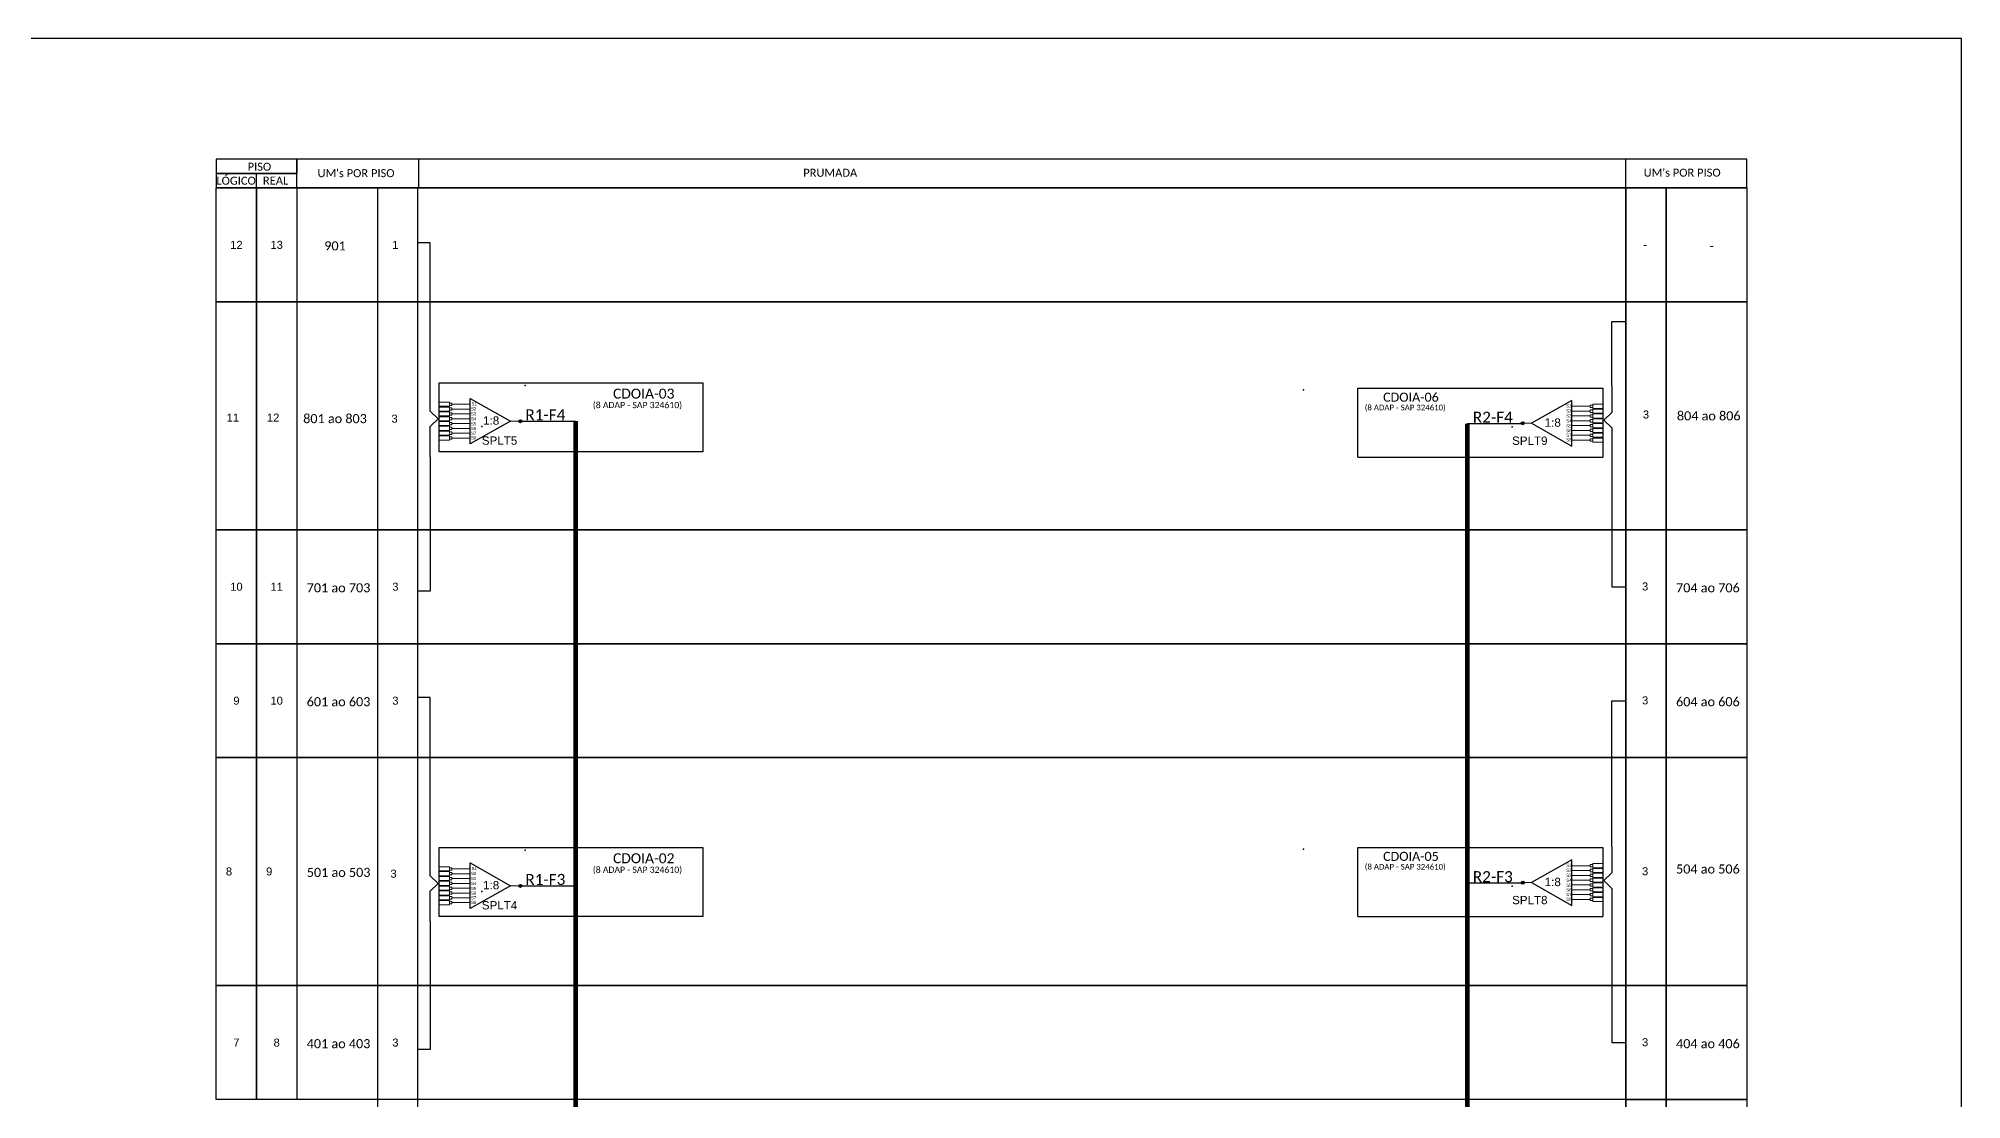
# Model space of a CAD drawing. Header units: metres. Extents: x -834 to 7, y 763 to 1357.
# Drawn here: x -293.1 to 7.3, y 1191.4 to 1357.1 of the extents above; entities that cross this region are included whole.
import ezdxf
from ezdxf.enums import TextEntityAlignment as Align

# ---------------------------------------------------------------- set-up
doc = ezdxf.new("R2010")
doc.units = ezdxf.units.M
doc.styles.add('ARIAL', font='arial.ttf')
doc.styles.add('WMF-Calibri0', font='calibri.ttf')

# ---------------------------------------------------------------- blocks, each defined once
blk = doc.blocks.new('A$C415C251F')
at = {"color": 3}
blk.add_point((0, 0), dxfattribs=at)
blk = doc.blocks.new('LEG_CDOIA8_C-SPLT_ESQ')
at = {"color": 3, "extrusion": (0, 0, -1), "xscale": -1, "zscale": -1}
blk.add_blockref('A$C415C251F', (0, 0), dxfattribs=at)
at = {"color": 1, "style": 'WMF-Calibri0', "flags": 4}
blk.add_attdef('MODELO', text='', height=1.5, dxfattribs=at).set_placement((22.54, -4.54), align=Align.CENTER)
blk.add_attdef('CDO', (21.44, -2.61), '', height=2, dxfattribs=at)
at = {"style": 'ARIAL', "flags": 4}
blk.add_attdef('SPLITAGEM', text='', height=1.5, dxfattribs=at).set_placement((18.61, -12.59), align=Align.CENTER)
blk = doc.blocks.new('SPLITTER_')
blk.add_point((0, 0))
at = {"style": 'ARIAL', "flags": 4}
blk.add_attdef('SPLT', (0, -3.26), '', height=1.5, dxfattribs=at)
blk = doc.blocks.new('SPLT_1-8_SC-APC_ESQ')
at = {"color": 3, "lineweight": 0}
for points in [[(2.41, -3.02), (0, -3.02)], [(2.41, -4), (0, -4)], [(2.41, -4.17), (0, -4.17)], [(2.41, -3.02), (2.41, -4)], [(2.41, -4.17), (2.41, -5.16)], [(2.99, -3.51), (7.37, -3.51)], [(2.41, -5.16), (0, -5.16)], [(2.41, -5.32), (0, -5.32)], [(2.41, -6.31), (0, -6.31)], [(2.41, -6.48), (0, -6.48)], [(2.41, -7.46), (0, -7.46)], [(2.41, -7.63), (0, -7.63)], [(2.41, -8.62), (0, -8.62)], [(2.41, -8.78), (0, -8.78)], [(2.41, -5.32), (2.41, -6.31)], [(2.41, -6.48), (2.41, -7.46)], [(2.41, -7.63), (2.41, -8.62)], [(2.41, -8.78), (2.41, -9.77)], [(7.37, -4.66), (2.99, -4.66)], [(7.37, -5.82), (2.99, -5.82)], [(7.37, -6.97), (2.99, -6.97)], [(7.37, -8.12), (2.99, -8.12)], [(2.41, -9.77), (0, -9.77)], [(2.41, -9.94), (0, -9.94)], [(2.41, -10.92), (0, -10.92)], [(2.41, -11.09), (0, -11.09)], [(2.41, -12.08), (0, -12.08)], [(2.41, -9.94), (2.41, -10.92)], [(2.41, -11.09), (2.41, -12.08)], [(7.37, -9.28), (2.99, -9.28)], [(7.37, -10.43), (2.99, -10.43)], [(7.37, -11.58), (2.99, -11.58)]]:
    blk.add_lwpolyline(points, dxfattribs=at)
for points in [[(2.99, -3.22), (2.41, -3.22), (2.41, -3.8), (2.99, -3.8)], [(2.99, -4.38), (2.41, -4.38), (2.41, -4.95), (2.99, -4.95)], [(2.99, -5.53), (2.41, -5.53), (2.41, -6.1), (2.99, -6.1)], [(2.99, -6.68), (2.41, -6.68), (2.41, -7.26), (2.99, -7.26)], [(2.99, -7.84), (2.41, -7.84), (2.41, -8.41), (2.99, -8.41)], [(2.99, -8.99), (2.41, -8.99), (2.41, -9.56), (2.99, -9.56)], [(2.99, -10.14), (2.41, -10.14), (2.41, -10.72), (2.99, -10.72)], [(2.99, -11.3), (2.41, -11.3), (2.41, -11.87), (2.99, -11.87)]]:
    blk.add_lwpolyline(points, close=True, dxfattribs=at)
at = {"color": 1}
blk.add_lwpolyline([(7.37, -2.1), (17.04, -7.55), (7.37, -13), (7.37, -2.1)], dxfattribs=at)
at = {"color": 1, "lineweight": 0}
blk.add_lwpolyline([(17.04, -7.55), (19.26, -7.55)], dxfattribs=at)
at = {"color": 1, "style": 'ARIAL'}
for s, height, p in [('S2', 0.75, (7.56, -4.97)), ('S1', 0.75, (7.7, -3.78)), ('S5', 0.75, (7.55, -8.57)), ('S3', 0.75, (7.55, -6.18)), ('S4', 0.75, (7.55, -7.36)), ('S6', 0.75, (7.55, -9.69)), ('1:8', 2, (10.45, -8.4)), ('S7', 0.75, (7.55, -10.78)), ('S8', 0.75, (7.55, -11.9))]:
    blk.add_text(s, height=height, dxfattribs=at).set_placement(p)
blk = doc.blocks.new('SPLT_1-8_SC-APC')
at = {"color": 1}
blk.add_lwpolyline([(-7.37, -2.1), (-17.04, -7.55), (-7.37, -13), (-7.37, -2.1)], dxfattribs=at)
at = {"color": 3, "lineweight": 0}
for points in [[(-2.99, -3.51), (-7.37, -3.51)], [(-2.41, -3.02), (-2.41, -4)], [(-2.41, -3.02), (0, -3.02)], [(-2.41, -4), (0, -4)], [(-2.41, -4.17), (-2.41, -5.16)], [(-2.41, -4.17), (0, -4.17)], [(-7.37, -4.66), (-2.99, -4.66)], [(-7.37, -5.82), (-2.99, -5.82)], [(-7.37, -6.97), (-2.99, -6.97)], [(-7.37, -8.12), (-2.99, -8.12)], [(-2.41, -5.16), (0, -5.16)], [(-2.41, -5.32), (-2.41, -6.31)], [(-2.41, -5.32), (0, -5.32)], [(-2.41, -6.31), (0, -6.31)], [(-2.41, -6.48), (-2.41, -7.46)], [(-2.41, -6.48), (0, -6.48)], [(-2.41, -7.46), (0, -7.46)], [(-2.41, -7.63), (-2.41, -8.62)], [(-2.41, -7.63), (0, -7.63)], [(-2.41, -8.62), (0, -8.62)], [(-2.41, -8.78), (-2.41, -9.77)], [(-2.41, -8.78), (0, -8.78)], [(-7.37, -9.28), (-2.99, -9.28)], [(-7.37, -10.43), (-2.99, -10.43)], [(-7.37, -11.58), (-2.99, -11.58)], [(-2.41, -9.77), (0, -9.77)], [(-2.41, -9.94), (-2.41, -10.92)], [(-2.41, -9.94), (0, -9.94)], [(-2.41, -10.92), (0, -10.92)], [(-2.41, -11.09), (-2.41, -12.08)], [(-2.41, -11.09), (0, -11.09)], [(-2.41, -12.08), (0, -12.08)]]:
    blk.add_lwpolyline(points, dxfattribs=at)
for points in [[(-2.99, -3.22), (-2.41, -3.22), (-2.41, -3.8), (-2.99, -3.8)], [(-2.99, -4.38), (-2.41, -4.38), (-2.41, -4.95), (-2.99, -4.95)], [(-2.99, -5.53), (-2.41, -5.53), (-2.41, -6.1), (-2.99, -6.1)], [(-2.99, -6.68), (-2.41, -6.68), (-2.41, -7.26), (-2.99, -7.26)], [(-2.99, -7.84), (-2.41, -7.84), (-2.41, -8.41), (-2.99, -8.41)], [(-2.99, -8.99), (-2.41, -8.99), (-2.41, -9.56), (-2.99, -9.56)], [(-2.99, -10.14), (-2.41, -10.14), (-2.41, -10.72), (-2.99, -10.72)], [(-2.99, -11.3), (-2.41, -11.3), (-2.41, -11.87), (-2.99, -11.87)]]:
    blk.add_lwpolyline(points, close=True, dxfattribs=at)
at = {"color": 1, "lineweight": 0}
blk.add_lwpolyline([(-17.04, -7.55), (-19.26, -7.55)], dxfattribs=at)
at = {"color": 1, "style": 'ARIAL'}
for s, height, p in [('S1', 0.75, (-8.74, -3.78)), ('S2', 0.75, (-8.74, -4.97)), ('1:8', 2, (-13.91, -8.4)), ('S3', 0.75, (-8.74, -6.18)), ('S4', 0.75, (-8.74, -7.36)), ('S5', 0.75, (-8.74, -8.57)), ('S6', 0.75, (-8.74, -9.69)), ('S7', 0.75, (-8.74, -10.78)), ('S8', 0.75, (-8.74, -11.9))]:
    blk.add_text(s, height=height, dxfattribs=at).set_placement(p)

msp = doc.modelspace()

# ---------------------------------------------------------------- hatches: boundary and pattern name
h = msp.add_hatch(color=3)
h.dxf.hatch_style = 1
edge = h.paths.add_edge_path()
edge.add_arc((-217.84, 1297.34), 0.233, 0, 360)
h = msp.add_hatch(color=3)
h.dxf.hatch_style = 1
edge = h.paths.add_edge_path()
edge.add_arc((-61.28, 1297.02), 0.233, 0, 360)
h = msp.add_hatch(color=3)
h.dxf.hatch_style = 1
edge = h.paths.add_edge_path()
edge.add_arc((-61.28, 1225.28), 0.233, 0, 360)
h = msp.add_hatch(color=3)
h.dxf.hatch_style = 1
edge = h.paths.add_edge_path()
edge.add_arc((-217.84, 1224.79), 0.233, 0, 360)

# ---------------------------------------------------------------- linework, layer by layer
for p, q in [((-252.76, 1338.25), (-252.76, 1338.25)), ((-252.76, 1338.25), (-252.76, 1336.02)), ((-131.08, 1338.25), (-252.76, 1338.25)), ((-252.76, 1338.25), (-252.76, 1338.25)), ((-252.76, 1338.25), (-252.76, 1336.02)), ((-131.08, 1338.25), (-252.76, 1338.25)), ((-45.16, 1338.25), (-131.08, 1338.25)), ((-26.29, 1338.25), (-45.16, 1338.25)), ((-45.16, 1333.78), (-45.16, 1338.25)), ((-45.16, 1333.78), (-45.16, 1338.25)), ((-26.29, 1338.25), (-45.16, 1338.25)), ((-26.29, 1333.78), (-26.29, 1338.25)), ((-26.29, 1333.78), (-26.29, 1338.25)), ((-45.16, 1333.78), (-252.76, 1333.78)), ((-252.76, 1333.78), (-45.16, 1333.78)), ((-45.16, 1333.78), (-252.76, 1333.78)), ((-252.76, 1333.78), (-45.16, 1333.78)), ((-240.18, 1333.78), (-240.18, 1262.6)), ((-240.18, 1333.78), (-240.18, 1280.4)), ((-233.89, 1333.78), (-233.89, 1262.6)), ((-233.89, 1333.78), (-233.89, 1280.4)), ((-38.87, 1333.78), (-45.16, 1333.78)), ((-45.16, 1333.78), (-45.16, 1315.99)), ((-45.16, 1333.78), (-38.87, 1333.78)), ((-45.16, 1315.99), (-45.16, 1333.78)), ((-38.87, 1333.78), (-45.16, 1333.78)), ((-45.16, 1333.78), (-45.16, 1315.99)), ((-45.16, 1333.78), (-38.87, 1333.78)), ((-45.16, 1315.99), (-45.16, 1333.78)), ((-26.29, 1333.78), (-38.87, 1333.78)), ((-38.87, 1333.78), (-26.29, 1333.78)), ((-38.87, 1315.99), (-38.87, 1333.78)), ((-38.87, 1333.78), (-38.87, 1315.99)), ((-26.29, 1333.78), (-38.87, 1333.78)), ((-38.87, 1333.78), (-26.29, 1333.78)), ((-38.87, 1315.99), (-38.87, 1333.78)), ((-38.87, 1333.78), (-38.87, 1315.99)), ((-26.29, 1333.78), (-26.29, 1315.99)), ((-26.29, 1333.78), (-26.29, 1315.99)), ((-45.16, 1315.99), (-252.76, 1315.99)), ((-252.76, 1315.99), (-45.16, 1315.99)), ((-45.16, 1315.99), (-252.76, 1315.99)), ((-252.76, 1315.99), (-45.16, 1315.99)), ((-240.18, 1315.99), (-240.18, 1244.81)), ((-233.89, 1315.99), (-233.89, 1244.81)), ((-38.87, 1315.99), (-45.16, 1315.99)), ((-45.16, 1315.99), (-45.16, 1280.4)), ((-45.16, 1315.99), (-38.87, 1315.99)), ((-45.16, 1280.4), (-45.16, 1315.99)), ((-38.87, 1315.99), (-45.16, 1315.99)), ((-45.16, 1315.99), (-45.16, 1280.4)), ((-45.16, 1315.99), (-38.87, 1315.99)), ((-45.16, 1280.4), (-45.16, 1315.99)), ((-26.29, 1315.99), (-38.87, 1315.99)), ((-38.87, 1315.99), (-26.29, 1315.99)), ((-38.87, 1280.4), (-38.87, 1315.99)), ((-38.87, 1315.99), (-38.87, 1280.4)), ((-26.29, 1315.99), (-38.87, 1315.99)), ((-38.87, 1315.99), (-26.29, 1315.99)), ((-38.87, 1280.4), (-38.87, 1315.99)), ((-38.87, 1315.99), (-38.87, 1280.4)), ((-26.29, 1315.99), (-26.29, 1280.4)), ((-26.29, 1315.99), (-26.29, 1280.4)), ((-45.16, 1280.4), (-252.76, 1280.4)), ((-252.76, 1280.4), (-45.16, 1280.4)), ((-45.16, 1280.4), (-252.76, 1280.4)), ((-252.76, 1280.4), (-45.16, 1280.4)), ((-240.18, 1280.4), (-240.18, 1209.22)), ((-233.89, 1280.4), (-233.89, 1209.22)), ((-38.87, 1280.4), (-45.16, 1280.4)), ((-45.16, 1280.4), (-45.16, 1262.6)), ((-45.16, 1280.4), (-38.87, 1280.4)), ((-45.16, 1262.6), (-45.16, 1280.4)), ((-38.87, 1280.4), (-45.16, 1280.4)), ((-45.16, 1280.4), (-45.16, 1262.6)), ((-45.16, 1280.4), (-38.87, 1280.4)), ((-45.16, 1262.6), (-45.16, 1280.4)), ((-26.29, 1280.4), (-38.87, 1280.4)), ((-38.87, 1280.4), (-26.29, 1280.4)), ((-38.87, 1262.6), (-38.87, 1280.4)), ((-38.87, 1280.4), (-38.87, 1262.6)), ((-26.29, 1280.4), (-38.87, 1280.4)), ((-38.87, 1280.4), (-26.29, 1280.4)), ((-38.87, 1262.6), (-38.87, 1280.4)), ((-38.87, 1280.4), (-38.87, 1262.6)), ((-26.29, 1280.4), (-26.29, 1262.6)), ((-26.29, 1280.4), (-26.29, 1262.6)), ((-45.16, 1262.6), (-252.76, 1262.6)), ((-252.76, 1262.6), (-45.16, 1262.6)), ((-45.16, 1262.6), (-252.76, 1262.6)), ((-252.76, 1262.6), (-45.16, 1262.6)), ((-240.18, 1262.6), (-240.18, 1191.42)), ((-233.89, 1262.6), (-233.89, 1191.42)), ((-38.87, 1262.6), (-45.16, 1262.6)), ((-45.16, 1262.6), (-45.16, 1244.81)), ((-45.16, 1262.6), (-38.87, 1262.6)), ((-45.16, 1244.81), (-45.16, 1262.6)), ((-38.87, 1262.6), (-45.16, 1262.6)), ((-45.16, 1262.6), (-45.16, 1244.81)), ((-45.16, 1262.6), (-38.87, 1262.6)), ((-45.16, 1244.81), (-45.16, 1262.6)), ((-26.29, 1262.6), (-38.87, 1262.6)), ((-38.87, 1262.6), (-26.29, 1262.6)), ((-38.87, 1244.81), (-38.87, 1262.6)), ((-38.87, 1262.6), (-38.87, 1244.81)), ((-26.29, 1262.6), (-38.87, 1262.6)), ((-38.87, 1262.6), (-26.29, 1262.6)), ((-38.87, 1244.81), (-38.87, 1262.6)), ((-38.87, 1262.6), (-38.87, 1244.81)), ((-26.29, 1262.6), (-26.29, 1244.81)), ((-26.29, 1262.6), (-26.29, 1244.81)), ((-45.16, 1244.81), (-252.76, 1244.81)), ((-252.76, 1244.81), (-45.16, 1244.81)), ((-45.16, 1244.81), (-252.76, 1244.81)), ((-252.76, 1244.81), (-45.16, 1244.81)), ((-240.18, 1244.81), (-240.18, 1173.63)), ((-233.89, 1244.81), (-233.89, 1173.63)), ((-38.87, 1244.81), (-45.16, 1244.81)), ((-45.16, 1244.81), (-45.16, 1209.22)), ((-45.16, 1244.81), (-38.87, 1244.81)), ((-45.16, 1209.22), (-45.16, 1244.81)), ((-38.87, 1244.81), (-45.16, 1244.81)), ((-45.16, 1244.81), (-45.16, 1209.22)), ((-45.16, 1244.81), (-38.87, 1244.81)), ((-45.16, 1209.22), (-45.16, 1244.81)), ((-26.29, 1244.81), (-38.87, 1244.81)), ((-38.87, 1244.81), (-26.29, 1244.81)), ((-38.87, 1209.22), (-38.87, 1244.81)), ((-38.87, 1244.81), (-38.87, 1209.22)), ((-26.29, 1244.81), (-38.87, 1244.81)), ((-38.87, 1244.81), (-26.29, 1244.81)), ((-38.87, 1209.22), (-38.87, 1244.81)), ((-38.87, 1244.81), (-38.87, 1209.22)), ((-26.29, 1244.81), (-26.29, 1209.22)), ((-26.29, 1244.81), (-26.29, 1209.22)), ((-45.16, 1209.22), (-252.76, 1209.22)), ((-252.76, 1209.22), (-45.16, 1209.22)), ((-45.16, 1209.22), (-252.76, 1209.22)), ((-252.76, 1209.22), (-45.16, 1209.22)), ((-240.18, 1209.22), (-240.18, 1138.04)), ((-233.89, 1209.22), (-233.89, 1138.04)), ((-38.87, 1209.22), (-45.16, 1209.22)), ((-45.16, 1209.22), (-45.16, 1191.42)), ((-45.16, 1209.22), (-38.87, 1209.22)), ((-45.16, 1191.42), (-45.16, 1209.22)), ((-38.87, 1209.22), (-45.16, 1209.22)), ((-45.16, 1209.22), (-45.16, 1191.42)), ((-45.16, 1209.22), (-38.87, 1209.22)), ((-45.16, 1191.42), (-45.16, 1209.22)), ((-26.29, 1209.22), (-38.87, 1209.22)), ((-38.87, 1209.22), (-26.29, 1209.22)), ((-38.87, 1191.42), (-38.87, 1209.22)), ((-38.87, 1209.22), (-38.87, 1191.42)), ((-26.29, 1209.22), (-38.87, 1209.22)), ((-38.87, 1209.22), (-26.29, 1209.22)), ((-38.87, 1191.42), (-38.87, 1209.22)), ((-38.87, 1209.22), (-38.87, 1191.42)), ((-26.29, 1209.22), (-26.29, 1191.42)), ((-26.29, 1209.22), (-26.29, 1191.42)), ((-45.16, 1191.42), (-252.76, 1191.42)), ((-45.16, 1191.42), (-252.76, 1191.42)), ((-38.87, 1191.42), (-45.16, 1191.42)), ((-45.16, 1191.42), (-45.16, 1173.63)), ((-45.16, 1191.42), (-38.87, 1191.42)), ((-45.16, 1173.63), (-45.16, 1191.42)), ((-38.87, 1191.42), (-45.16, 1191.42)), ((-45.16, 1191.42), (-45.16, 1173.63)), ((-45.16, 1191.42), (-38.87, 1191.42)), ((-45.16, 1173.63), (-45.16, 1191.42)), ((-26.29, 1191.42), (-38.87, 1191.42)), ((-38.87, 1191.42), (-26.29, 1191.42)), ((-38.87, 1173.63), (-38.87, 1191.42)), ((-38.87, 1191.42), (-38.87, 1173.63)), ((-26.29, 1191.42), (-38.87, 1191.42)), ((-38.87, 1191.42), (-26.29, 1191.42)), ((-38.87, 1173.63), (-38.87, 1191.42)), ((-38.87, 1191.42), (-38.87, 1173.63)), ((-26.29, 1191.42), (-26.29, 1173.63)), ((-26.29, 1191.42), (-26.29, 1173.63))]:
    msp.add_line(p, q)
at = {"color": 7}
msp.add_lwpolyline([(-833.74, 763.1), (7.26, 763.1), (7.26, 1357.1), (-833.74, 1357.1)], close=True, dxfattribs=at)
at = {"color": 0}
for points in [[(-265.34, 1336.02), (-252.76, 1336.02), (-252.76, 1338.25), (-265.34, 1338.25)], [(-265.34, 1336.02), (-252.76, 1336.02), (-252.76, 1338.25), (-265.34, 1338.25)], [(-265.34, 1333.78), (-252.76, 1333.78), (-252.76, 1336.02), (-265.34, 1336.02)], [(-265.34, 1333.78), (-252.76, 1333.78), (-252.76, 1336.02), (-265.34, 1336.02)]]:
    msp.add_lwpolyline(points, close=True, dxfattribs=at)
for points in [[(-233.71, 1333.78), (-233.71, 1338.25)], [(-233.71, 1333.78), (-233.71, 1338.25)], [(-259.05, 1333.78), (-265.34, 1333.78)], [(-259.05, 1333.78), (-265.34, 1333.78)], [(-259.05, 1333.78), (-259.05, 1336.02)], [(-259.05, 1333.78), (-259.05, 1336.02)], [(-252.76, 1333.78), (-259.05, 1333.78)], [(-252.76, 1333.78), (-259.05, 1333.78)]]:
    msp.add_lwpolyline(points)
for points in [[(-265.34, 1333.78), (-259.05, 1333.78), (-259.05, 1315.99), (-265.34, 1315.99)], [(-265.34, 1333.78), (-259.05, 1333.78), (-259.05, 1315.99), (-265.34, 1315.99)], [(-259.05, 1333.78), (-252.76, 1333.78), (-252.76, 1315.99), (-259.05, 1315.99)], [(-259.05, 1333.78), (-252.76, 1333.78), (-252.76, 1315.99), (-259.05, 1315.99)], [(-265.34, 1315.99), (-259.05, 1315.99), (-259.05, 1280.4), (-265.34, 1280.4)], [(-265.34, 1315.99), (-259.05, 1315.99), (-259.05, 1280.4), (-265.34, 1280.4)], [(-259.05, 1315.99), (-252.76, 1315.99), (-252.76, 1280.4), (-259.05, 1280.4)], [(-259.05, 1315.99), (-252.76, 1315.99), (-252.76, 1280.4), (-259.05, 1280.4)], [(-265.34, 1280.4), (-259.05, 1280.4), (-259.05, 1262.6), (-265.34, 1262.6)], [(-265.34, 1280.4), (-259.05, 1280.4), (-259.05, 1262.6), (-265.34, 1262.6)], [(-259.05, 1280.4), (-252.76, 1280.4), (-252.76, 1262.6), (-259.05, 1262.6)], [(-259.05, 1280.4), (-252.76, 1280.4), (-252.76, 1262.6), (-259.05, 1262.6)], [(-265.34, 1262.6), (-259.05, 1262.6), (-259.05, 1244.81), (-265.34, 1244.81)], [(-265.34, 1262.6), (-259.05, 1262.6), (-259.05, 1244.81), (-265.34, 1244.81)], [(-259.05, 1262.6), (-252.76, 1262.6), (-252.76, 1244.81), (-259.05, 1244.81)], [(-259.05, 1262.6), (-252.76, 1262.6), (-252.76, 1244.81), (-259.05, 1244.81)], [(-265.34, 1244.81), (-259.05, 1244.81), (-259.05, 1209.22), (-265.34, 1209.22)], [(-265.34, 1244.81), (-259.05, 1244.81), (-259.05, 1209.22), (-265.34, 1209.22)], [(-259.05, 1244.81), (-252.76, 1244.81), (-252.76, 1209.22), (-259.05, 1209.22)], [(-259.05, 1244.81), (-252.76, 1244.81), (-252.76, 1209.22), (-259.05, 1209.22)], [(-265.34, 1209.22), (-259.05, 1209.22), (-259.05, 1191.42), (-265.34, 1191.42)], [(-265.34, 1209.22), (-259.05, 1209.22), (-259.05, 1191.42), (-265.34, 1191.42)], [(-259.05, 1209.22), (-252.76, 1209.22), (-252.76, 1191.42), (-259.05, 1191.42)], [(-259.05, 1209.22), (-252.76, 1209.22), (-252.76, 1191.42), (-259.05, 1191.42)]]:
    msp.add_lwpolyline(points, close=True)
at = {"color": 3}
for points in [[(-231.92, 1298.92), (-231.92, 1325.22), (-233.89, 1325.22)], [(-47.34, 1302.8), (-47.34, 1312.9), (-45.16, 1312.9)], [(-47.34, 1302.8), (-47.34, 1298.7), (-48.59, 1297.49), (-47.34, 1296.29)], [(-231.92, 1291.8), (-231.92, 1296.5), (-230.67, 1297.71), (-231.92, 1298.92), (-231.92, 1298.92)], [(-47.34, 1296.29), (-47.34, 1271.5), (-45.16, 1271.5)], [(-231.92, 1291.8), (-231.92, 1270.8), (-233.89, 1270.8)], [(-231.92, 1226.36), (-231.92, 1254.19), (-233.89, 1254.19)], [(-47.34, 1230.9), (-47.34, 1253.7), (-45.16, 1253.7)], [(-47.34, 1230.9), (-47.34, 1226.81), (-48.59, 1225.6), (-47.34, 1224.39)], [(-231.92, 1219.25), (-231.92, 1223.95), (-230.67, 1225.15), (-231.92, 1226.36), (-231.92, 1226.36)], [(-47.34, 1224.39), (-47.34, 1200.32), (-45.16, 1200.32)], [(-231.92, 1219.25), (-231.92, 1199.23), (-233.89, 1199.23)]]:
    msp.add_lwpolyline(points, dxfattribs=at)
at = {"color": 1}
for points in [[(-230.5, 1303.33), (-189.33, 1303.33), (-189.33, 1292.54), (-230.5, 1292.54)], [(-230.5, 1230.77), (-189.33, 1230.77), (-189.33, 1219.99), (-230.5, 1219.99)]]:
    msp.add_lwpolyline(points, close=True, dxfattribs=at)
for points in [[(-87.03, 1291.72), (-87.03, 1302.5), (-48.78, 1302.5)], [(-48.78, 1302.5), (-48.78, 1291.72)], [(-87.03, 1291.72), (-48.78, 1291.72)], [(-87.03, 1219.99), (-87.03, 1230.77), (-48.78, 1230.77)], [(-48.78, 1230.77), (-48.78, 1219.99)], [(-87.03, 1219.99), (-48.78, 1219.99)]]:
    msp.add_lwpolyline(points, dxfattribs=at)
at = {"color": 5, "const_width": 0.726}
msp.add_lwpolyline([(-209.19, 1297.35), (-209.19, 1079.89), (-127.83, 1079.89), (-127.83, 1072.32)], dxfattribs=at)
at = {"color": 5}
for points in [[(-217.92, 1297.35), (-209.19, 1297.35)], [(-217.92, 1224.8), (-209.19, 1224.8)]]:
    msp.add_lwpolyline(points, dxfattribs=at)
at = {"color": 6, "const_width": 0.726}
msp.add_lwpolyline([(-69.94, 1296.98), (-69.94, 1079.89), (-117.52, 1079.89)], dxfattribs=at)
at = {"color": 6}
for points in [[(-69.94, 1296.98), (-61.22, 1296.98)], [(-69.94, 1225.24), (-61.22, 1225.24)]]:
    msp.add_lwpolyline(points, dxfattribs=at)
at = {"color": 3}
for centre in [(-217.84, 1297.34), (-61.28, 1297.02), (-61.28, 1225.28), (-217.84, 1224.79)]:
    msp.add_circle(centre, 0.233, dxfattribs=at)

# ---------------------------------------------------------------- block references
at = {"xscale": 0.6531839999997474, "yscale": 0.6531839999997474, "zscale": 0.6531839999997474}
for p in [(-230.5, 1302.28), (-230.5, 1229.73)]:
    msp.add_blockref('SPLT_1-8_SC-APC_ESQ', p, dxfattribs=at)
at = {"color": 3}
ref = msp.add_blockref('LEG_CDOIA8_C-SPLT_ESQ', (-217.08, 1302.9), dxfattribs=dict(at, xscale=0.7776000000001768, yscale=0.7776000000001768, zscale=0.7776000000001768))
ref.add_attrib('CDO', 'CDOIA-03', (-203.37, 1300.87), dxfattribs={"color": 1, "height": 1.555, "style": 'WMF-Calibri0'})
ref.add_attrib('MODELO', '(8 ADAP - SAP 324610)', dxfattribs={"color": 1, "height": 0.972, "style": 'WMF-Calibri0'}).set_placement((-199.55, 1299.38), align=Align.CENTER)
ref = msp.add_blockref('LEG_CDOIA8_C-SPLT_ESQ', (-95.52, 1302.23), dxfattribs=dict(at, xscale=0.7047479877656797, yscale=0.7047479877656797, zscale=0.7047479877656797))
ref.add_attrib('CDO', 'CDOIA-06', (-83.09, 1300.39), dxfattribs={"color": 1, "height": 1.409, "style": 'WMF-Calibri0'})
ref.add_attrib('MODELO', '(8 ADAP - SAP 324610)', dxfattribs={"color": 1, "height": 0.8809, "style": 'WMF-Calibri0'}).set_placement((-79.63, 1299.04), align=Align.CENTER)
at = {"color": 3, "xscale": 0.6531839999997574, "yscale": 0.6531839999997574, "zscale": 0.6531839999997574}
for p in [(-48.78, 1301.96), (-48.78, 1230.23)]:
    msp.add_blockref('SPLT_1-8_SC-APC', p, dxfattribs=at)
ref = msp.add_blockref('SPLITTER_', (-223.86, 1296.49), dxfattribs=dict(xscale=0.8640000000001964, yscale=0.8640000000001964, zscale=0.8640000000001964))
ref.add_attrib('SPLT', 'SPLT5', (-223.86, 1293.67), dxfattribs={"height": 1.296, "style": 'ARIAL'})
ref = msp.add_blockref('SPLITTER_', (-62.94, 1296.47), dxfattribs=dict(xscale=0.8640000000001964, yscale=0.8640000000001964, zscale=0.8640000000001964))
ref.add_attrib('SPLT', 'SPLT9', (-62.94, 1293.65), dxfattribs={"height": 1.296, "style": 'ARIAL'})
at = {"color": 3}
ref = msp.add_blockref('LEG_CDOIA8_C-SPLT_ESQ', (-217.08, 1230.35), dxfattribs=dict(at, xscale=0.7776000000001768, yscale=0.7776000000001768, zscale=0.7776000000001768))
ref.add_attrib('CDO', 'CDOIA-02', (-203.37, 1228.32), dxfattribs={"color": 1, "height": 1.555, "style": 'WMF-Calibri0'})
ref.add_attrib('MODELO', '(8 ADAP - SAP 324610)', dxfattribs={"color": 1, "height": 0.972, "style": 'WMF-Calibri0'}).set_placement((-199.55, 1226.82), align=Align.CENTER)
ref = msp.add_blockref('LEG_CDOIA8_C-SPLT_ESQ', (-95.52, 1230.52), dxfattribs=dict(at, xscale=0.7047479877656797, yscale=0.7047479877656797, zscale=0.7047479877656797))
ref.add_attrib('CDO', 'CDOIA-05', (-83.09, 1228.69), dxfattribs={"color": 1, "height": 1.409, "style": 'WMF-Calibri0'})
ref.add_attrib('MODELO', '(8 ADAP - SAP 324610)', dxfattribs={"color": 1, "height": 0.8809, "style": 'WMF-Calibri0'}).set_placement((-79.63, 1227.33), align=Align.CENTER)
ref = msp.add_blockref('SPLITTER_', (-223.86, 1223.93), dxfattribs=dict(xscale=0.8640000000001964, yscale=0.8640000000001964, zscale=0.8640000000001964))
ref.add_attrib('SPLT', 'SPLT4', (-223.86, 1221.11), dxfattribs={"height": 1.296, "style": 'ARIAL'})
ref = msp.add_blockref('SPLITTER_', (-62.94, 1224.74), dxfattribs=dict(xscale=0.8640000000001964, yscale=0.8640000000001964, zscale=0.8640000000001964))
ref.add_attrib('SPLT', 'SPLT8', (-62.94, 1221.92), dxfattribs={"height": 1.296, "style": 'ARIAL'})

# ---------------------------------------------------------------- texts
at = {"color": 0, "style": 'WMF-Calibri0'}
for s, height, p in [('     PISO', 1.25, (-262.64, 1336.46)), ('     PISO', 1.25, (-262.64, 1336.46)), ("UM's POR PISO", 1.2499, (-249.52, 1335.45)), ("UM's POR PISO", 1.2499, (-249.52, 1335.45)), ('PRUMADA', 1.25, (-173.66, 1335.51)), ('PRUMADA', 1.25, (-173.66, 1335.51)), ("UM's POR PISO", 1.2499, (-42.39, 1335.53)), ("UM's POR PISO", 1.2499, (-42.39, 1335.53)), ('  LÓGICO', 1.25, (-266.2, 1334.27)), ('  LÓGICO', 1.25, (-266.2, 1334.27)), ('    REAL', 1.25, (-259.81, 1334.29)), ('    REAL', 1.25, (-259.81, 1334.29))]:
    msp.add_text(s, height=height, dxfattribs=at).set_placement(p)
at = {"style": 'WMF-Calibri0'}
for s, height, p in [('901', 1.418, (-248.47, 1324.01)), ('-', 1.42, (-32.1, 1324.01)), ('801 ao 803', 1.418, (-251.76, 1297.04)), ('804 ao 806', 1.418, (-37.2, 1297.47)), ('701 ao 703', 1.418, (-251.21, 1270.62)), ('704 ao 706', 1.418, (-37.33, 1270.62)), ('601 ao 603', 1.418, (-251.21, 1252.83)), ('604 ao 606', 1.418, (-37.33, 1252.83)), ('501 ao 503', 1.418, (-251.2, 1226.18)), ('504 ao 506', 1.418, (-37.33, 1226.71)), ('401 ao 403', 1.418, (-251.21, 1199.44)), ('404 ao 406', 1.418, (-37.33, 1199.44))]:
    msp.add_text(s, height=height, dxfattribs=at).set_placement(p)
at = {"color": 5, "style": 'WMF-Calibri0'}
for s, p in [('R1-F4', (-217.06, 1297.48)), ('R1-F3', (-217.06, 1224.92))]:
    msp.add_text(s, height=1.728, dxfattribs=at).set_placement(p)
at = {"color": 6, "style": 'WMF-Calibri0'}
for s, p in [('R2-F4', (-69.08, 1297.1)), ('R2-F3', (-69.08, 1225.36))]:
    msp.add_text(s, height=1.728, dxfattribs=at).set_placement(p)
at = {"style": 'ARIAL', "flags": 12}
for tag, text, p in [('12', 'XX', (-262.19, 1324.88)), ('13', 'XX', (-255.9, 1324.88)), ('1', 'XX', (-237.36, 1324.88)), ('-', 'XX', (-42.16, 1324.93)), ('11', 'XX', (-262.74, 1297.91)), ('12', '12', (-256.45, 1297.91)), ('3', 'XX', (-237.49, 1297.74)), ('3', 'XX', (-42.03, 1298.39)), ('10', 'XX', (-262.19, 1271.5)), ('11', 'XX', (-255.9, 1271.5)), ('3', 'XX', (-237.36, 1271.5)), ('3', 'XX', (-42.16, 1271.54)), ('9', 'XX', (-262.19, 1253.7)), ('10', 'XX', (-255.9, 1253.7)), ('3', 'XX', (-237.36, 1253.7)), ('3', 'XX', (-42.16, 1253.75)), ('8', 'XX', (-263.35, 1227.04)), ('9', 'XX', (-257.07, 1227.04)), ('3', 'XX', (-237.64, 1226.7)), ('3', 'XX', (-42.16, 1227.07)), ('7', 'XX', (-262.19, 1200.32)), ('8', 'XX', (-255.9, 1200.32)), ('3', 'XX', (-237.36, 1200.32)), ('3', 'XX', (-42.16, 1200.37))]:
    msp.add_attdef(tag, text=text, height=1.25, dxfattribs=at).set_placement(p, align=Align.MIDDLE_CENTER)

doc.saveas('drawing.dxf')
